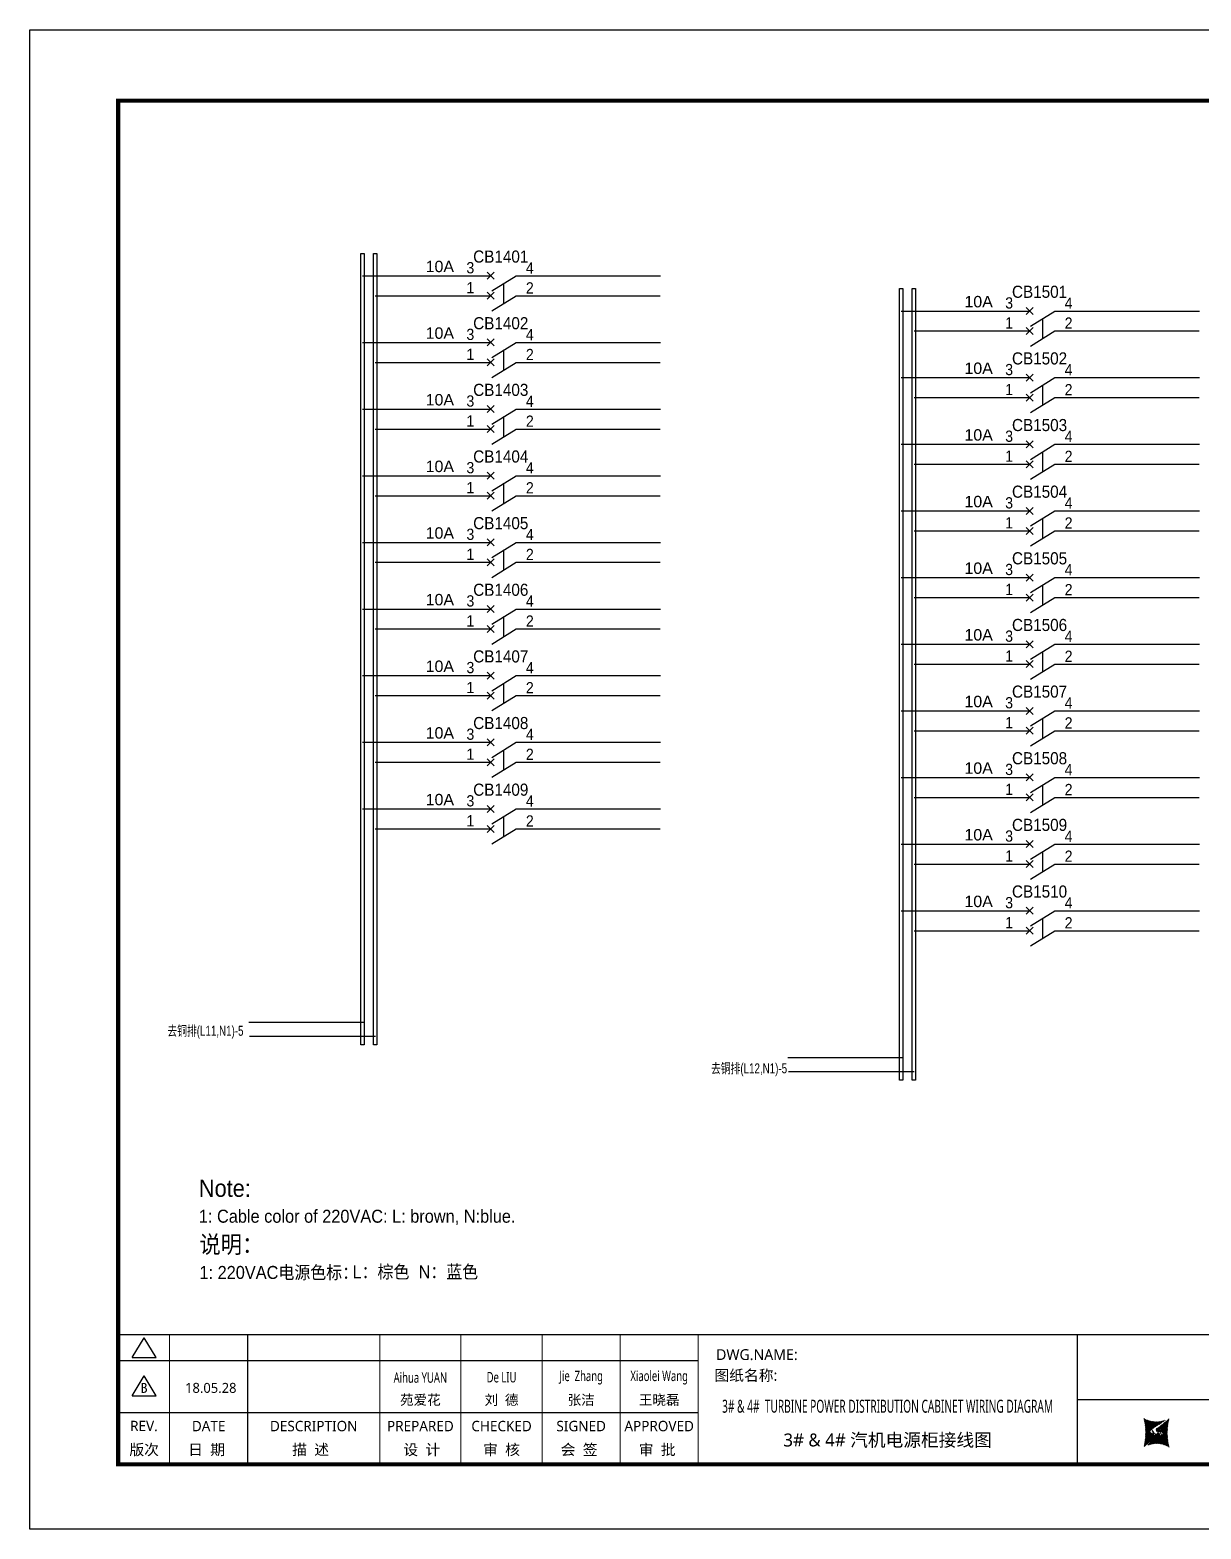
# Model space of a CAD drawing. Extents: x 81437 to 204847, y -54769 to -29444.
# Drawn here: x 106184 to 108891, y -41501 to -38037 of the extents above; entities that cross this region are included whole.
import ezdxf
from ezdxf.enums import TextEntityAlignment as Align
from ezdxf.lldxf.tags import DXFTag

# ---------------------------------------------------------------- set-up
doc = ezdxf.new("R2010")
doc.units = 0
doc.header["$LTSCALE"] = 100
doc.header["$MEASUREMENT"] = 0
for name, color, linetype in [('t', 1, 'Continuous'), ('标准图框及表格', 7, 'Continuous'), ('空气开关', 7, 'Continuous')]:
    doc.layers.add(name, color=color, linetype=linetype)
doc.styles.add('HZ', font='arial.ttf', dxfattribs={"width": 0.7})
doc.styles.get("Standard").update_dxf_attribs({"font": ''})
doc.styles.add('微软雅黑', font='')
doc.styles.get('Standard').set_extended_font_data('SimSun')
doc.styles.get('微软雅黑').set_extended_font_data('Microsoft YaHei')
tags = doc.linetypes.add('CENTER', pattern=[2, 1.25, -0.25, 0.25, -0.25]).pattern_tags.tags
tags[10:11] = [DXFTag(74, 4), DXFTag(75, 0), DXFTag(340, '0'), DXFTag(46, 1.0), DXFTag(50, 0.0), DXFTag(44, 0.0), DXFTag(45, 0.0)]
tags[8:9] = [DXFTag(74, 4), DXFTag(75, 0), DXFTag(340, '0'), DXFTag(46, 1.0), DXFTag(50, 0.0), DXFTag(44, 0.0), DXFTag(45, 0.0)]
tags[6:7] = [DXFTag(74, 4), DXFTag(75, 0), DXFTag(340, '0'), DXFTag(46, 1.0), DXFTag(50, 0.0), DXFTag(44, 0.0), DXFTag(45, 0.0)]
tags[4:5] = [DXFTag(74, 4), DXFTag(75, 0), DXFTag(340, '0'), DXFTag(46, 1.0), DXFTag(50, 0.0), DXFTag(44, 0.0), DXFTag(45, 0.0)]
pattern_1 = [(45, (-6.162819773475348, -58.86246267448996), (-0.736262898216564, 0.7362628982165641), [])]

# ---------------------------------------------------------------- blocks, each defined once
blk = doc.blocks.new('供电端子')
at = {"style": 'HZ', "width": 0.7}
blk.add_attdef('供电端子', (0, 0), '', height=17, dxfattribs=at)
blk = doc.blocks.new('图框')
at = {"layer": '标准图框及表格'}
h = blk.add_hatch(dxfattribs=at)
h.set_pattern_fill('ANSI31', color=5, scale=8.329863809039892, style=0)
h.set_pattern_definition(pattern_1)
edge = h.paths.add_edge_path()
edge.add_arc((2393.094436262916, -3057.016314091056), 55.18534773488954, 238.1092081981581, 291.6531626184834)
edge.add_line((2413.457117633552, -3108.307481089123), (2382.362679957259, -3129.105284474292))
edge.add_arc((2232.744557938924, -3137.191253253037), 135.3602868968974, 346.3915348661821, 374.2500326978034)
edge.add_line((2364.304773850054, -3169.039594784347), (2391.343418124445, -3146.7148906974))
edge.add_line((2385.17637942767, -3139.143911424919), (2389.981166822123, -3139.761302572286))
edge.add_spline(control_points=[(2391.307199095063, -3146.750097628447), (2392.196661605914, -3145.885543305817), (2393.808172678844, -3144.319160410171), (2393.706362376579, -3140.114756849009), (2391.263680388605, -3139.875266105763), (2389.959101290711, -3139.747359722689)], knot_values=[0, 0, 0, 0, 6.844331067525468, 12.40042740766005, 18.76924275352248, 18.76924275352248, 18.76924275352248, 18.76924275352248], weights=[1, 1, 1, 1, 1, 1], degree=3, periodic=0)
edge.add_spline(control_points=[(2382.352543285211, -3129.127895979397), (2381.626555155563, -3129.73152025812), (2380.315378592357, -3130.821700626719), (2379.381276507607, -3132.24510027398), (2378.964379386169, -3132.880374753903)], knot_values=[0, 0, 0, 0, 5.253673658024614, 9.488438564008057, 9.488438564008057, 9.488438564008057, 9.488438564008057], weights=[1, 1, 1, 1, 1], degree=3, periodic=0)
edge.add_spline(control_points=[(2380.109845815059, -3131.144179531064), (2379.558651433159, -3131.767985770505), (2378.469607692277, -3133.249177120419), (2378.75000888206, -3136.59141356358), (2381.696031569307, -3138.758015293683), (2384.022624161043, -3139.007997601494), (2385.15175362843, -3139.129317677358)], knot_values=[10.66597461496156, 10.66597461496156, 10.66597461496156, 10.66597461496156, 18.97770399508879, 28.89455822145742, 41.119553648298, 52.64692538081317, 52.64692538081317, 52.64692538081317, 52.64692538081317], weights=[1, 1, 1, 1, 1, 1, 1], degree=3, periodic=0)
h = blk.add_hatch(dxfattribs=at)
h.set_pattern_fill('ANSI31', color=3, scale=8.329863809039892, style=0)
h.set_pattern_definition(pattern_1)
edge = h.paths.add_edge_path()
edge.add_line((2396.306912351669, -3134.638821765021), (2401.543221691929, -3135.303048767099))
edge.add_spline(control_points=[(2394.881673431148, -3127.632408877759), (2393.992210920092, -3128.496963200258), (2392.380699847337, -3130.063346096064), (2392.482510149457, -3134.26774965708), (2394.925192137576, -3134.507240400384), (2396.229771235499, -3134.635146783385)], knot_values=[0, 0, 0, 0, 6.844331067526932, 12.40042740766158, 18.76924275352342, 18.76924275352342, 18.76924275352342, 18.76924275352342], weights=[1, 1, 1, 1, 1, 1], degree=3, periodic=0)
edge.add_line((2421.884098676157, -3105.342911721815), (2394.845454401773, -3127.667615808762))
edge.add_spline(control_points=[(2406.462349776273, -3142.781070641064), (2406.85282482484, -3142.285248106444), (2407.700959278394, -3140.915136680455), (2407.438863643569, -3137.791092942495), (2404.4928409567, -3135.624491212552), (2402.166248364556, -3135.374508904741), (2401.037118897577, -3135.253188828716)], knot_values=[12.65408913243743, 12.65408913243743, 12.65408913243743, 12.65408913243743, 18.97770399508879, 28.89455822145742, 41.119553648298, 52.64692538081317, 52.64692538081317, 52.64692538081317, 52.64692538081317], weights=[1, 1, 1, 1, 1, 1, 1], degree=3, periodic=0)
edge.add_line((2405.463463917236, -3143.838156073773), (2406.618423075823, -3142.594514654259))
edge.add_line((2403.858524028219, -3145.261600863971), (2405.463463917236, -3143.838156073904))
edge.add_line((2372.73175489228, -3166.075025417009), (2403.826192568573, -3145.277222031841))
edge.add_arc((2393.094436262916, -3217.366192415033), 55.18534773488965, 58.10920819815809, 111.6531626184834)
edge.add_arc((2553.444314586908, -3137.191253253037), 135.360286896897, 166.3915348661823, 194.2500326978024)
at = {"color": 7}
for p, q in [((2209.47921527367, -2910.443887418679), (2209.47921527367, -3210.443887418679)), ((3109.47921527367, -2910.443887418679), (3109.47921527367, -3210.443887418679)), ((-6.162819773475348, -2970.443887418679), (1333.995352829523, -2970.443887418679)), ((2209.47921527367, -3060.443887418679), (3109.47921527367, -3060.443887418679)), ((3109.47921527367, -3060.443887418679), (4109.47921527367, -3060.443887418679)), ((3785.62275226965, -3060.443887418679), (3785.62275226965, -3210.443887418679)), ((-6.162819773475348, -3090.443887418679), (1333.995352829523, -3090.443887418679)), ((4109.47921527367, -3135.443887418679), (3109.47921527367, -3135.443887418679))]:
    blk.add_line(p, q, dxfattribs=at)
at = {"color": 7, "const_width": 3}
blk.add_lwpolyline([(4109.47921527367, -2910.443887418679), (-6.162819773475348, -2910.443887418679)], dxfattribs=at)
at = {"layer": 't', "color": 7}
for p, q in [((25.78656344305637, -2963.855076038152), (53.73638948711596, -2917.984787991318)), ((81.68621553114644, -2963.855076038152), (53.73638948711596, -2917.984787991318)), ((25.78656344305637, -2963.855076038152), (81.68621553114644, -2963.855076038152)), ((25.78656344305637, -3051.839702165522), (53.73638948711596, -3005.969414118631)), ((81.68621553114644, -3051.839702165522), (53.73638948711596, -3005.969414118631)), ((25.78656344305637, -3051.839702165522), (81.68621553114644, -3051.839702165522))]:
    blk.add_line(p, q, dxfattribs=at)
at = {"layer": 't', "color": 7, "const_width": 9.61519705431492}
blk.add_lwpolyline([(4109.47921527367, -3210.443887418679), (4109.47921527367, -58.86246267448996), (-6.162819773475348, -58.86246267448996), (-6.162819773475348, -3210.443887418679)], close=True, dxfattribs=at)
at = {"layer": 't', "color": 7, "const_width": 2.40379926357873}
for points in [[(112.6024995874977, -2911.645787050457), (112.6024995874977, -3210.443887418679)], [(292.8874443558816, -2911.645787050457), (292.8874443558816, -3210.443887418679)], [(598.2254953145239, -2911.645787050457), (598.2254953145239, -3215.27550872017)], [(785.8254793036103, -2911.645787050457), (785.8254793036103, -3215.27550872017)], [(973.4254632926677, -2911.645787050457), (973.4254632926677, -3215.27550872017)], [(1153.71040806111, -2911.645787050457), (1153.71040806111, -3215.27550872017)], [(1333.995352829523, -2911.645787050457), (1333.995352829523, -3215.27550872017)]]:
    blk.add_lwpolyline(points, dxfattribs=at)
at = {"color": 7, "linetype": 'CENTER', "style": '微软雅黑'}
for s, height, p in [('项目名称：', 24, (3118.237888517288, -3036.94681899895)), ('图纸编号：', 24, (3119.058468482224, -3125.527001057468)), ('杭州和利时自动化有限公司', 27, (2536.38633266712, -3179.976961063531)), ('文档号：', 24, (3117.869572934458, -3197.591179766443))]:
    blk.add_text(s, height=height, dxfattribs=at).set_placement(p)
at = {"color": 7, "style": '微软雅黑', "flags": 8}
for tag, p, height in [('DWG.NAME:', (1375.473639447489, -2969.2419877869), 25), ('DWG.NO.:', (3122.023352488108, -3089.264933317976), 24), ('图纸编号', (3309.199899152482, -3111.267140832559), 24), ('FILENO.:', (3122.509725826509, -3164.966587124836), 24), ('文档号', (3311.563545755656, -3182.994948628203), 24)]:
    blk.add_attdef(tag, p, '', height=height, dxfattribs=at)
at = {"color": 7, "style": '微软雅黑', "width": 0.8, "flags": 8}
for tag, p, height in [('PROJECT_NAME', (3324.743137664682, -2969.191656158461), 25), ('PROJECTNAME:', (3119.317365890063, -2971.670387076527), 24)]:
    blk.add_attdef(tag, p, '', height=height, dxfattribs=at)
at = {"color": 7, "style": '微软雅黑', "flags": 8}
for tag, height, width, p in [('RENLIU', 24, 0.7, (692.0254873090671, -3009.243060483925)), ('SHUFENWANG', 24, 0.7, (879.6254712981536, -3009.243060483925)), ('FANGHOU', 24, 0.7, (1063.567935676903, -3009.243060483925)), ('DANDANLI', 24, 0.7, (1243.852880445316, -3009.243060483925)), ('#10STATIONONTROLCABINETCOVER', 30, 0.6, (1771.737284051596, -3076.044837234568)), ('HANGZHOUHOLLYSYSAUTOMATIONCO.,LTD.', 24, 0.7, (2763.919484516009, -3104.577265918681))]:
    blk.add_attdef(tag, text='', height=height, dxfattribs=dict(at, width=width)).set_placement(p, align=Align.MIDDLE)
for tag, p in [('图纸名称:', (1371.649552043295, -3024.785799731683)), ('项目名称', (3272.897224152879, -3045.626842364768))]:
    blk.add_attdef(tag, text='', height=25, dxfattribs=at).set_placement(p, align=Align.BOTTOM_LEFT)
at = {"color": 7, "flags": 8}
blk.add_attdef('A', text='', height=23, dxfattribs=at).set_placement((53.73638948711596, -3033.744016823508), align=Align.MIDDLE)
at = {"color": 7, "style": '微软雅黑', "flags": 8}
for tag, height, p in [('设计时间', 23, (207.7030023673433, -3033.744016823508)), ('刘仁', 23, (692.0254873090671, -3061.050838701933)), ('王姝芬', 23, (879.6254712981536, -3061.050838701933)), ('侯方', 23, (1063.567935676903, -3061.050838701933)), ('李丹丹', 23, (1243.852880445316, -3061.050838701933)), ('REV.', 24, (53.21983990701119, -3121.911417548025)), ('DATE', 24, (202.7449719716897, -3121.911417548025)), ('DESCRIPTION', 24, (445.5564698352027, -3121.911417548025)), ('PREPARED', 24, (692.0254873090671, -3121.911417548025)), ('CHECKED', 24, (879.625471298139, -3121.911417548025)), ('SIGNED', 24, (1063.567935676889, -3121.911417548025)), ('APPROVED', 24, (1243.852880445316, -3121.911417548025)), ('PAGEXOFX', 24, (3947.55098377166, -3097.943887418679)), ('图纸名称', 30, (1771.737284051596, -3153.557526718527)), ('第几页共几页', 24, (3947.55098377166, -3172.943887418679))]:
    blk.add_attdef(tag, text='', height=height, dxfattribs=at).set_placement(p, align=Align.MIDDLE)
at = {"layer": 't', "color": 7, "style": '微软雅黑'}
for s, p in [('版次', (53.73638948711596, -3176.462903945333)), ('日  期', (198.0371495971121, -3176.462903945333)), ('描  述', (438.3267756979694, -3176.462903945333)), ('设  计', (695.3342144116759, -3176.462903945333)), ('审  核', (879.4319590690502, -3176.462903945333)), ('会  签', (1058.860113302311, -3176.462903945333)), ('审  批', (1239.145058070724, -3176.462903945333))]:
    blk.add_text(s, height=25, dxfattribs=at).set_placement(p, align=Align.MIDDLE_CENTER)
at = {"layer": '标准图框及表格', "color": 5, "style": 'HZ'}
for s, p in [('pgqh', (2367.722055843864, -3118.539690870716)), ('hollilas', (2367.889081852576, -3144.830947292762))]:
    blk.add_text(s, height=5.205656721233694, dxfattribs=at).set_placement(p)
at = {"layer": '标准图框及表格', "color": 3, "style": 'HZ'}
for s, height, p in [('auto', 8.676094535389492, (2394.744307490306, -3133.062499086471)), ('hollysys', 4.338047267694746, (2396.375285240625, -3158.593924068552))]:
    blk.add_text(s, height=height, dxfattribs=at).set_placement(p)

msp = doc.modelspace()

# ---------------------------------------------------------------- linework, layer by layer
at = {"color": 43}
for p, q in [((106952.7449950578, -38605.18934319676), (107249.409608687, -38605.18934319676)), ((107307.9633399982, -38605.18934319676), (107641.6588021445, -38605.18934319676)), ((108197.8085619733, -38686.52384949286), (108494.4731756025, -38686.52384949286)), ((108553.0269069137, -38686.52384949286), (108886.7223690599, -38686.52384949286)), ((106952.7449950578, -38759.18934319676), (107249.409608687, -38759.18934319676)), ((107307.9633399982, -38759.18934319676), (107641.6588021445, -38759.18934319676)), ((108197.8085619733, -38840.52384949286), (108494.4731756025, -38840.52384949286)), ((108553.0269069137, -38840.52384949286), (108886.7223690599, -38840.52384949286)), ((106952.7449950578, -38913.18934319676), (107249.409608687, -38913.18934319676)), ((107307.9633399982, -38913.18934319676), (107641.6588021445, -38913.18934319676)), ((108197.8085619733, -38994.52384949286), (108494.4731756025, -38994.52384949286)), ((108553.0269069137, -38994.52384949286), (108886.7223690599, -38994.52384949286)), ((106952.7449950578, -39067.18934319676), (107249.409608687, -39067.18934319676)), ((107307.9633399982, -39067.18934319676), (107641.6588021445, -39067.18934319676)), ((108197.8085619733, -39148.52384949286), (108494.4731756025, -39148.52384949286)), ((108553.0269069137, -39148.52384949286), (108886.7223690599, -39148.52384949286)), ((106952.7449950578, -39221.18934319676), (107249.409608687, -39221.18934319676)), ((107307.9633399982, -39221.18934319676), (107641.6588021445, -39221.18934319676)), ((108197.8085619733, -39302.52384949286), (108494.4731756025, -39302.52384949286)), ((108553.0269069137, -39302.52384949286), (108886.7223690599, -39302.52384949286)), ((106952.7449950578, -39375.18934319676), (107249.409608687, -39375.18934319676)), ((107307.9633399982, -39375.18934319676), (107641.6588021445, -39375.18934319676)), ((108197.8085619733, -39456.52384949286), (108494.4731756025, -39456.52384949286)), ((108553.0269069137, -39456.52384949286), (108886.7223690599, -39456.52384949286)), ((106952.7449950578, -39529.18934319676), (107249.409608687, -39529.18934319676)), ((107307.9633399982, -39529.18934319676), (107641.6588021445, -39529.18934319676)), ((108197.8085619733, -39610.52384949286), (108494.4731756025, -39610.52384949286)), ((108553.0269069137, -39610.52384949286), (108886.7223690599, -39610.52384949286)), ((106952.7449950578, -39683.18934319676), (107249.409608687, -39683.18934319676)), ((107307.9633399982, -39683.18934319676), (107641.6588021445, -39683.18934319676)), ((108197.8085619733, -39764.52384949286), (108494.4731756025, -39764.52384949286)), ((108553.0269069137, -39764.52384949286), (108886.7223690599, -39764.52384949286)), ((106952.7449950578, -39837.18934319676), (107249.409608687, -39837.18934319676)), ((107307.9633399982, -39837.18934319676), (107641.6588021445, -39837.18934319676)), ((108197.8085619733, -39918.52384949286), (108494.4731756025, -39918.52384949286)), ((108553.0269069137, -39918.52384949286), (108886.7223690599, -39918.52384949286)), ((108197.8085619733, -40072.52384949286), (108494.4731756025, -40072.52384949286)), ((108553.0269069137, -40072.52384949286), (108886.7223690599, -40072.52384949286)), ((106690.5518086501, -40330.17401503368), (106957.0604478341, -40330.17401503368)), ((107935.6153755656, -40411.50852132979), (108202.1240147496, -40411.50852132979))]:
    msp.add_line(p, q, dxfattribs=at)
at = {"color": 6}
for p, q in [((107257.5014875344, -38613.2812220441), (107241.3177298397, -38597.09746434943)), ((107241.3177298397, -38613.2812220441), (107257.5014875344, -38597.09746434943)), ((107251.4916650621, -38639.97732937439), (107307.9633399982, -38605.18934319676)), ((107241.3177298397, -38659.3928574756), (107257.5014875344, -38643.20909978093)), ((107257.5014875344, -38659.3928574756), (107241.3177298397, -38643.20909978093)), ((107251.4916650621, -38686.08896480589), (107307.9633399982, -38651.30097862826)), ((108502.5650544499, -38694.6157283402), (108486.3812967552, -38678.43197064553)), ((108486.3812967552, -38694.6157283402), (108502.5650544499, -38678.43197064553)), ((108496.5552319776, -38721.31183567049), (108553.0269069137, -38686.52384949286)), ((108486.3812967552, -38740.7273637717), (108502.5650544499, -38724.54360607703)), ((108502.5650544499, -38740.7273637717), (108486.3812967552, -38724.54360607703)), ((107257.5014875344, -38767.2812220441), (107241.3177298397, -38751.09746434943)), ((107241.3177298397, -38767.2812220441), (107257.5014875344, -38751.09746434943)), ((107251.4916650621, -38793.97732937439), (107307.9633399982, -38759.18934319676)), ((108496.5552319776, -38767.423471102), (108553.0269069137, -38732.63548492437)), ((107257.5014875344, -38813.3928574756), (107241.3177298397, -38797.20909978093)), ((107241.3177298397, -38813.3928574756), (107257.5014875344, -38797.20909978093)), ((107251.4916650621, -38840.08896480589), (107307.9633399982, -38805.30097862826)), ((108502.5650544499, -38848.6157283402), (108486.3812967552, -38832.43197064553)), ((108486.3812967552, -38848.6157283402), (108502.5650544499, -38832.43197064553)), ((108496.5552319776, -38875.31183567049), (108553.0269069137, -38840.52384949286)), ((108502.5650544499, -38894.7273637717), (108486.3812967552, -38878.54360607703)), ((108486.3812967552, -38894.7273637717), (108502.5650544499, -38878.54360607703)), ((108496.5552319776, -38921.423471102), (108553.0269069137, -38886.63548492437)), ((107241.3177298397, -38921.2812220441), (107257.5014875344, -38905.09746434943)), ((107257.5014875344, -38921.2812220441), (107241.3177298397, -38905.09746434943)), ((107251.4916650621, -38947.97732937439), (107307.9633399982, -38913.18934319676)), ((107241.3177298397, -38967.3928574756), (107257.5014875344, -38951.20909978093)), ((107257.5014875344, -38967.3928574756), (107241.3177298397, -38951.20909978093)), ((107251.4916650621, -38994.08896480589), (107307.9633399982, -38959.30097862826)), ((108486.3812967552, -39002.6157283402), (108502.5650544499, -38986.43197064553)), ((108502.5650544499, -39002.6157283402), (108486.3812967552, -38986.43197064553)), ((108496.5552319776, -39029.31183567049), (108553.0269069137, -38994.52384949286)), ((108486.3812967552, -39048.7273637717), (108502.5650544499, -39032.54360607703)), ((108502.5650544499, -39048.7273637717), (108486.3812967552, -39032.54360607703)), ((108496.5552319776, -39075.423471102), (108553.0269069137, -39040.63548492437)), ((107257.5014875344, -39075.2812220441), (107241.3177298397, -39059.09746434943)), ((107241.3177298397, -39075.2812220441), (107257.5014875344, -39059.09746434943)), ((107251.4916650621, -39101.97732937439), (107307.9633399982, -39067.18934319676)), ((107257.5014875344, -39121.3928574756), (107241.3177298397, -39105.20909978093)), ((107241.3177298397, -39121.3928574756), (107257.5014875344, -39105.20909978093)), ((107251.4916650621, -39148.08896480589), (107307.9633399982, -39113.30097862826)), ((108502.5650544499, -39156.6157283402), (108486.3812967552, -39140.43197064553)), ((108486.3812967552, -39156.6157283402), (108502.5650544499, -39140.43197064553)), ((108496.5552319776, -39183.31183567049), (108553.0269069137, -39148.52384949286)), ((107241.3177298397, -39229.2812220441), (107257.5014875344, -39213.09746434943)), ((107257.5014875344, -39229.2812220441), (107241.3177298397, -39213.09746434943)), ((108502.5650544499, -39202.7273637717), (108486.3812967552, -39186.54360607703)), ((108486.3812967552, -39202.7273637717), (108502.5650544499, -39186.54360607703)), ((108496.5552319776, -39229.423471102), (108553.0269069137, -39194.63548492437)), ((107251.4916650621, -39255.97732937439), (107307.9633399982, -39221.18934319676)), ((107241.3177298397, -39275.3928574756), (107257.5014875344, -39259.20909978093)), ((107257.5014875344, -39275.3928574756), (107241.3177298397, -39259.20909978093)), ((107251.4916650621, -39302.08896480589), (107307.9633399982, -39267.30097862826)), ((108486.3812967552, -39310.6157283402), (108502.5650544499, -39294.43197064553)), ((108502.5650544499, -39310.6157283402), (108486.3812967552, -39294.43197064553)), ((108496.5552319776, -39337.31183567049), (108553.0269069137, -39302.52384949286)), ((108486.3812967552, -39356.7273637717), (108502.5650544499, -39340.54360607703)), ((108502.5650544499, -39356.7273637717), (108486.3812967552, -39340.54360607703)), ((108496.5552319776, -39383.423471102), (108553.0269069137, -39348.63548492437)), ((107257.5014875344, -39383.2812220441), (107241.3177298397, -39367.09746434943)), ((107241.3177298397, -39383.2812220441), (107257.5014875344, -39367.09746434943)), ((107251.4916650621, -39409.97732937439), (107307.9633399982, -39375.18934319676)), ((107257.5014875344, -39429.3928574756), (107241.3177298397, -39413.20909978093)), ((107241.3177298397, -39429.3928574756), (107257.5014875344, -39413.20909978093)), ((107251.4916650621, -39456.08896480589), (107307.9633399982, -39421.30097862826)), ((108502.5650544499, -39464.6157283402), (108486.3812967552, -39448.43197064553)), ((108486.3812967552, -39464.6157283402), (108502.5650544499, -39448.43197064553)), ((108496.5552319776, -39491.31183567049), (108553.0269069137, -39456.52384949286)), ((107257.5014875344, -39537.2812220441), (107241.3177298397, -39521.09746434943)), ((107241.3177298397, -39537.2812220441), (107257.5014875344, -39521.09746434943)), ((108502.5650544499, -39510.7273637717), (108486.3812967552, -39494.54360607703)), ((108486.3812967552, -39510.7273637717), (108502.5650544499, -39494.54360607703)), ((108496.5552319776, -39537.423471102), (108553.0269069137, -39502.63548492437)), ((107251.4916650621, -39563.97732937439), (107307.9633399982, -39529.18934319676)), ((107257.5014875344, -39583.3928574756), (107241.3177298397, -39567.20909978093)), ((107241.3177298397, -39583.3928574756), (107257.5014875344, -39567.20909978093)), ((107251.4916650621, -39610.08896480589), (107307.9633399982, -39575.30097862826)), ((108502.5650544499, -39618.6157283402), (108486.3812967552, -39602.43197064553)), ((108486.3812967552, -39618.6157283402), (108502.5650544499, -39602.43197064553)), ((108496.5552319776, -39645.31183567049), (108553.0269069137, -39610.52384949286)), ((108502.5650544499, -39664.7273637717), (108486.3812967552, -39648.54360607703)), ((108486.3812967552, -39664.7273637717), (108502.5650544499, -39648.54360607703)), ((108496.5552319776, -39691.423471102), (108553.0269069137, -39656.63548492437)), ((107241.3177298397, -39691.2812220441), (107257.5014875344, -39675.09746434943)), ((107257.5014875344, -39691.2812220441), (107241.3177298397, -39675.09746434943)), ((107251.4916650621, -39717.97732937439), (107307.9633399982, -39683.18934319676)), ((107241.3177298397, -39737.3928574756), (107257.5014875344, -39721.20909978093)), ((107257.5014875344, -39737.3928574756), (107241.3177298397, -39721.20909978093)), ((107251.4916650621, -39764.08896480589), (107307.9633399982, -39729.30097862826)), ((108486.3812967552, -39772.6157283402), (108502.5650544499, -39756.43197064553)), ((108502.5650544499, -39772.6157283402), (108486.3812967552, -39756.43197064553)), ((108496.5552319776, -39799.31183567049), (108553.0269069137, -39764.52384949286)), ((108486.3812967552, -39818.7273637717), (108502.5650544499, -39802.54360607703)), ((108502.5650544499, -39818.7273637717), (108486.3812967552, -39802.54360607703)), ((107257.5014875344, -39845.2812220441), (107241.3177298397, -39829.09746434943)), ((107241.3177298397, -39845.2812220441), (107257.5014875344, -39829.09746434943)), ((107251.4916650621, -39871.97732937439), (107307.9633399982, -39837.18934319676)), ((108496.5552319776, -39845.423471102), (108553.0269069137, -39810.63548492437)), ((107257.5014875344, -39891.3928574756), (107241.3177298397, -39875.20909978093)), ((107241.3177298397, -39891.3928574756), (107257.5014875344, -39875.20909978093)), ((107251.4916650621, -39918.08896480589), (107307.9633399982, -39883.30097862826)), ((108502.5650544499, -39926.6157283402), (108486.3812967552, -39910.43197064553)), ((108486.3812967552, -39926.6157283402), (108502.5650544499, -39910.43197064553)), ((108496.5552319776, -39953.31183567049), (108553.0269069137, -39918.52384949286)), ((108502.5650544499, -39972.7273637717), (108486.3812967552, -39956.54360607703)), ((108486.3812967552, -39972.7273637717), (108502.5650544499, -39956.54360607703)), ((108496.5552319776, -39999.423471102), (108553.0269069137, -39964.63548492437)), ((108502.5650544499, -40080.6157283402), (108486.3812967552, -40064.43197064553)), ((108486.3812967552, -40080.6157283402), (108502.5650544499, -40064.43197064553)), ((108496.5552319776, -40107.31183567049), (108553.0269069137, -40072.52384949286)), ((108502.5650544499, -40126.7273637717), (108486.3812967552, -40110.54360607703)), ((108486.3812967552, -40126.7273637717), (108502.5650544499, -40110.54360607703)), ((108496.5552319776, -40153.423471102), (108553.0269069137, -40118.63548492437))]:
    msp.add_line(p, q, dxfattribs=at)
at = {"color": 5}
for p, q in [((106982.4449950578, -38651.30097862826), (107249.409608687, -38651.30097862826)), ((107307.9633399982, -38651.30097862826), (107641.0691524793, -38651.30097862826)), ((108227.5085619733, -38732.63548492437), (108494.4731756025, -38732.63548492437)), ((108553.0269069137, -38732.63548492437), (108886.1327193948, -38732.63548492437)), ((106982.4449950578, -38805.30097862826), (107249.409608687, -38805.30097862826)), ((107307.9633399982, -38805.30097862826), (107641.0691524793, -38805.30097862826)), ((108227.5085619733, -38886.63548492437), (108494.4731756025, -38886.63548492437)), ((108553.0269069137, -38886.63548492437), (108886.1327193948, -38886.63548492437)), ((106982.4449950578, -38959.30097862826), (107249.409608687, -38959.30097862826)), ((107307.9633399982, -38959.30097862826), (107641.0691524793, -38959.30097862826)), ((108227.5085619733, -39040.63548492437), (108494.4731756025, -39040.63548492437)), ((108553.0269069137, -39040.63548492437), (108886.1327193948, -39040.63548492437)), ((106982.4449950578, -39113.30097862826), (107249.409608687, -39113.30097862826)), ((107307.9633399982, -39113.30097862826), (107641.0691524793, -39113.30097862826)), ((108227.5085619733, -39194.63548492437), (108494.4731756025, -39194.63548492437)), ((108553.0269069137, -39194.63548492437), (108886.1327193948, -39194.63548492437)), ((106982.4449950578, -39267.30097862826), (107249.409608687, -39267.30097862826)), ((107307.9633399982, -39267.30097862826), (107641.0691524793, -39267.30097862826)), ((108227.5085619733, -39348.63548492437), (108494.4731756025, -39348.63548492437)), ((108553.0269069137, -39348.63548492437), (108886.1327193948, -39348.63548492437)), ((106982.4449950578, -39421.30097862826), (107249.409608687, -39421.30097862826)), ((107307.9633399982, -39421.30097862826), (107641.0691524793, -39421.30097862826)), ((108227.5085619733, -39502.63548492437), (108494.4731756025, -39502.63548492437)), ((108553.0269069137, -39502.63548492437), (108886.1327193948, -39502.63548492437)), ((106982.4449950578, -39575.30097862826), (107249.409608687, -39575.30097862826)), ((107307.9633399982, -39575.30097862826), (107641.0691524793, -39575.30097862826)), ((108227.5085619733, -39656.63548492437), (108494.4731756025, -39656.63548492437)), ((108553.0269069137, -39656.63548492437), (108886.1327193948, -39656.63548492437)), ((106982.4449950578, -39729.30097862826), (107249.409608687, -39729.30097862826)), ((107307.9633399982, -39729.30097862826), (107641.0691524793, -39729.30097862826)), ((108227.5085619733, -39810.63548492437), (108494.4731756025, -39810.63548492437)), ((108553.0269069137, -39810.63548492437), (108886.1327193948, -39810.63548492437)), ((106982.4449950578, -39883.30097862826), (107249.409608687, -39883.30097862826)), ((107307.9633399982, -39883.30097862826), (107641.0691524793, -39883.30097862826)), ((108227.5085619733, -39964.63548492437), (108494.4731756025, -39964.63548492437)), ((108553.0269069137, -39964.63548492437), (108886.1327193948, -39964.63548492437)), ((108227.5085619733, -40118.63548492437), (108494.4731756025, -40118.63548492437)), ((108553.0269069137, -40118.63548492437), (108886.1327193948, -40118.63548492437)), ((106692.015342892, -40362.60628810247), (106982.6132744745, -40362.60628810247)), ((107937.0789098075, -40443.94079439857), (108227.67684139, -40443.94079439857))]:
    msp.add_line(p, q, dxfattribs=at)
at = {"color": 1}
msp.add_lwpolyline([(106184.4555019803, -38037.03135833491), (110740.347953286, -38037.03135833491), (110740.347953286, -41501.34562821884), (106184.4555019803, -41501.34562821884)], close=True, dxfattribs=at)
at = {"color": 43}
for points in [[(106956.7322813815, -38553.48934319678), (106956.7322813815, -40382.31732063084), (106948.8949950578, -40382.31732063084), (106948.8949950578, -38553.48934319678)], [(108201.795848297, -38634.82384949288), (108201.795848297, -40463.65182692694), (108193.9585619733, -40463.65182692694), (108193.9585619733, -38634.82384949288)]]:
    msp.add_lwpolyline(points, close=True, dxfattribs=at)
at = {"color": 5}
for points in [[(106985.8822813815, -38553.48934319678), (106985.8822813815, -40382.31732063084), (106978.0449950578, -40382.31732063084), (106978.0449950578, -38553.48934319678)], [(108230.9458482969, -38634.82384949288), (108230.9458482969, -40463.65182692694), (108223.1085619733, -40463.65182692694), (108223.1085619733, -38634.82384949288)]]:
    msp.add_lwpolyline(points, close=True, dxfattribs=at)
at = {"layer": '空气开关', "color": 6}
for p, q in [((107279.7275025301, -38668.69497171706), (107279.7275025301, -38622.58333628559)), ((108524.7910694456, -38750.02947801317), (108524.7910694456, -38703.91784258169)), ((107279.7275025301, -38822.69497171706), (107279.7275025301, -38776.58333628559)), ((108524.7910694456, -38904.02947801317), (108524.7910694456, -38857.91784258169)), ((107279.7275025301, -38976.69497171706), (107279.7275025301, -38930.58333628559)), ((108524.7910694456, -39058.02947801317), (108524.7910694456, -39011.91784258169)), ((107279.7275025301, -39130.69497171706), (107279.7275025301, -39084.58333628559)), ((108524.7910694456, -39212.02947801317), (108524.7910694456, -39165.91784258169)), ((107279.7275025301, -39284.69497171706), (107279.7275025301, -39238.58333628559)), ((108524.7910694456, -39366.02947801317), (108524.7910694456, -39319.91784258169)), ((107279.7275025301, -39438.69497171706), (107279.7275025301, -39392.58333628559)), ((108524.7910694456, -39520.02947801317), (108524.7910694456, -39473.91784258169)), ((107279.7275025301, -39592.69497171706), (107279.7275025301, -39546.58333628559)), ((108524.7910694456, -39674.02947801317), (108524.7910694456, -39627.91784258169)), ((107279.7275025301, -39746.69497171706), (107279.7275025301, -39700.58333628559)), ((108524.7910694456, -39828.02947801317), (108524.7910694456, -39781.91784258169)), ((107279.7275025301, -39900.69497171706), (107279.7275025301, -39854.58333628559)), ((108524.7910694456, -39982.02947801317), (108524.7910694456, -39935.91784258169)), ((108524.7910694456, -40136.02947801317), (108524.7910694456, -40089.91784258169))]:
    msp.add_line(p, q, dxfattribs=at)

# ---------------------------------------------------------------- block references
at = {"color": 1}
ref = msp.add_blockref('图框', (106394.5645222195, -38141.47210821904), dxfattribs=at)
ref.add_attrib('PROJECTNAME:', 'PROJECT NAME:', (109513.8818881096, -41113.14249529556), dxfattribs={"color": 7, "height": 24, "style": '微软雅黑', "width": 0.8000000000000002})
ref.add_attrib('FILENO.:', 'FILE No.:', (109517.074248046, -41306.43869534387), dxfattribs={"color": 7, "height": 24, "style": '微软雅黑'})
ref.add_attrib('DWG.NO.:', 'DWG.NO.:', (109516.5878747076, -41230.73704153701), dxfattribs={"color": 7, "height": 24, "style": '微软雅黑'})
ref.add_attrib('PAGEXOFX', 'PAGE 3 OF 5', dxfattribs={"color": 7, "height": 24, "style": '微软雅黑', "flags": 8}).set_placement((110342.1155059912, -41239.41599563772), align=Align.MIDDLE)
ref.add_attrib('PROJECT_NAME', 'Ethiopia Welkait Sugar Cane Factory Project 3# & 4# unit', (109719.3076598842, -41110.6637643775), dxfattribs={"color": 7, "height": 25, "style": '微软雅黑', "width": 0.8})
ref.add_attrib('项目名称', '埃塞俄比亚瓦尔凯特糖厂机组电站DCS 3# & 4# 机组', dxfattribs={"color": 7, "height": 25, "style": '微软雅黑'}).set_placement((109667.4617463724, -41187.09895058381), align=Align.BOTTOM_LEFT)
ref.add_attrib('HANGZHOUHOLLYSYSAUTOMATIONCO.,LTD.', 'HANGZHOU HOLLYSYS AUTOMATION CO.,LTD.', dxfattribs={"color": 7, "height": 24, "style": '微软雅黑', "width": 0.6999999999999998}).set_placement((109158.4840067355, -41246.04937413772), align=Align.MIDDLE)
ref.add_attrib('图纸名称:', '图纸名称:', dxfattribs={"color": 7, "height": 25, "style": '微软雅黑', "flags": 8}).set_placement((107766.2140742628, -41166.25790795072), align=Align.BOTTOM_LEFT)
ref.add_attrib('#10STATIONONTROLCABINETCOVER', '3# & 4#  TURBINE POWER DISTRIBUTION CABINET WIRING DIAGRAM', dxfattribs={"color": 7, "height": 30, "style": '微软雅黑', "width": 0.6, "flags": 8}).set_placement((108166.3018062711, -41217.51694545361), align=Align.MIDDLE)
ref.add_attrib('DWG.NAME:', 'DWG.NAME:', (107770.038161667, -41110.71409600594), dxfattribs={"color": 7, "height": 25, "style": '微软雅黑', "flags": 8})
ref.add_attrib('DANDANLI', 'Xiaolei Wang', dxfattribs={"color": 7, "height": 24, "style": '微软雅黑', "width": 0.6999999999999998, "flags": 8}).set_placement((107638.4174026648, -41150.71516870296), align=Align.MIDDLE)
ref.add_attrib('FANGHOU', 'Jie  Zhang', dxfattribs={"color": 7, "height": 24, "style": '微软雅黑', "width": 0.6999999999999998, "flags": 8}).set_placement((107458.1324578964, -41150.71516870296), align=Align.MIDDLE)
ref.add_attrib('SHUFENWANG', 'De LIU', dxfattribs={"color": 7, "height": 24, "style": '微软雅黑', "width": 0.6999999999999998, "flags": 8}).set_placement((107274.1899935176, -41150.71516870296), align=Align.MIDDLE)
ref.add_attrib('RENLIU', 'Aihua YUAN', dxfattribs={"color": 7, "height": 24, "style": '微软雅黑', "width": 0.6999999999999998, "flags": 8}).set_placement((107086.5900095286, -41150.71516870296), align=Align.MIDDLE)
ref.add_attrib('APPROVED', 'APPROVED', dxfattribs={"color": 7, "height": 24, "style": '微软雅黑'}).set_placement((107638.4174026648, -41263.38352576707), align=Align.MIDDLE)
ref.add_attrib('SIGNED', 'SIGNED', dxfattribs={"color": 7, "height": 24, "style": '微软雅黑'}).set_placement((107458.1324578964, -41263.38352576707), align=Align.MIDDLE)
ref.add_attrib('CHECKED', 'CHECKED', dxfattribs={"color": 7, "height": 24, "style": '微软雅黑'}).set_placement((107274.1899935176, -41263.38352576707), align=Align.MIDDLE)
ref.add_attrib('PREPARED', 'PREPARED', dxfattribs={"color": 7, "height": 24, "style": '微软雅黑'}).set_placement((107086.5900095286, -41263.38352576707), align=Align.MIDDLE)
ref.add_attrib('DESCRIPTION', 'DESCRIPTION', dxfattribs={"color": 7, "height": 24, "style": '微软雅黑'}).set_placement((106840.1209920547, -41263.38352576707), align=Align.MIDDLE)
ref.add_attrib('DATE', 'DATE', dxfattribs={"color": 7, "height": 24, "style": '微软雅黑', "flags": 8}).set_placement((106597.3094941912, -41263.38352576707), align=Align.MIDDLE)
ref.add_attrib('REV.', 'REV.', dxfattribs={"color": 7, "height": 24, "style": '微软雅黑', "flags": 8}).set_placement((106447.7843621265, -41263.38352576707), align=Align.MIDDLE)
ref.add_attrib('A', 'B', dxfattribs={"color": 7, "height": 23, "flags": 8}).set_placement((106448.3009117066, -41175.21612504255), align=Align.MIDDLE)
ref.add_attrib('设计时间', '18.05.28', dxfattribs={"color": 7, "height": 23, "style": '微软雅黑', "flags": 8}).set_placement((106602.2675245868, -41175.21612504255), align=Align.MIDDLE)
ref.add_attrib('李丹丹', '王晓磊', dxfattribs={"color": 7, "height": 23, "style": '微软雅黑', "flags": 8}).set_placement((107638.4174026648, -41202.52294692097), align=Align.MIDDLE)
ref.add_attrib('侯方', '张洁', dxfattribs={"color": 7, "height": 23, "style": '微软雅黑', "flags": 8}).set_placement((107458.1324578964, -41202.52294692097), align=Align.MIDDLE)
ref.add_attrib('王姝芬', '刘  德', dxfattribs={"color": 7, "height": 23, "style": '微软雅黑', "flags": 8}).set_placement((107274.1899935176, -41202.52294692097), align=Align.MIDDLE)
ref.add_attrib('刘仁', '苑爱花', dxfattribs={"color": 7, "height": 23, "style": '微软雅黑', "flags": 8}).set_placement((107086.5900095286, -41202.52294692097), align=Align.MIDDLE)
ref.add_attrib('图纸名称', '3# & 4# 汽机电源柜接线图', dxfattribs={"color": 7, "height": 30, "style": '微软雅黑', "flags": 8}).set_placement((108166.3018062711, -41295.02963493756), align=Align.MIDDLE)
ref.add_attrib('文档号', 'B18-P11-002069', (109706.1280679752, -41324.46705684724), dxfattribs={"color": 7, "height": 24, "style": '微软雅黑', "flags": 8})
ref.add_attrib('图纸编号', 'BHE-17020007/01 -C0-007-04', (109703.764421372, -41252.7392490516), dxfattribs={"color": 7, "height": 24, "style": '微软雅黑', "flags": 8})
ref.add_attrib('第几页共几页', '第3页 共5页', dxfattribs={"color": 7, "height": 24, "style": '微软雅黑', "flags": 8}).set_placement((110342.1155059912, -41314.41599563772), align=Align.MIDDLE)
ref = msp.add_blockref('供电端子', (107272.39755391, -38574.72118662593), dxfattribs=dict(xscale=0.9349999999976717, yscale=0.9349999999976717))
ref.add_attrib('供电端子', 'CB1401', dxfattribs={"height": 28.05, "style": 'HZ', "width": 0.9}).set_placement((107272.39755391, -38574.72118662593), align=Align.CENTER)
ref = msp.add_blockref('供电端子', (107131.59755391, -38596.72118662593), dxfattribs=dict(xscale=0.9349999999976717, yscale=0.9349999999976717))
ref.add_attrib('供电端子', '10A', dxfattribs={"height": 26.4, "style": 'HZ'}).set_placement((107131.59755391, -38596.72118662593), align=Align.CENTER)
ref = msp.add_blockref('供电端子', (108376.6611208255, -38678.05569292203), dxfattribs=dict(xscale=0.9349999999976717, yscale=0.9349999999976717))
ref.add_attrib('供电端子', '10A', dxfattribs={"height": 26.4, "style": 'HZ'}).set_placement((108376.6611208255, -38678.05569292203), align=Align.CENTER)
ref = msp.add_blockref('供电端子', (108517.4611208255, -38656.05569292203), dxfattribs=dict(xscale=0.9349999999976717, yscale=0.9349999999976717))
ref.add_attrib('供电端子', 'CB1501', dxfattribs={"height": 28.05, "style": 'HZ', "width": 0.9}).set_placement((108517.4611208255, -38656.05569292203), align=Align.CENTER)
ref = msp.add_blockref('供电端子', (107131.59755391, -38750.72118662593), dxfattribs=dict(xscale=0.9349999999976717, yscale=0.9349999999976717))
ref.add_attrib('供电端子', '10A', dxfattribs={"height": 26.4, "style": 'HZ'}).set_placement((107131.59755391, -38750.72118662593), align=Align.CENTER)
ref = msp.add_blockref('供电端子', (107272.39755391, -38728.72118662593), dxfattribs=dict(xscale=0.9349999999976717, yscale=0.9349999999976717))
ref.add_attrib('供电端子', 'CB1402', dxfattribs={"height": 28.05, "style": 'HZ', "width": 0.9}).set_placement((107272.39755391, -38728.72118662593), align=Align.CENTER)
ref = msp.add_blockref('供电端子', (108517.4611208255, -38810.05569292203), dxfattribs=dict(xscale=0.9349999999976717, yscale=0.9349999999976717))
ref.add_attrib('供电端子', 'CB1502', dxfattribs={"height": 28.05, "style": 'HZ', "width": 0.9}).set_placement((108517.4611208255, -38810.05569292203), align=Align.CENTER)
ref = msp.add_blockref('供电端子', (108376.6611208255, -38832.05569292203), dxfattribs=dict(xscale=0.9349999999976717, yscale=0.9349999999976717))
ref.add_attrib('供电端子', '10A', dxfattribs={"height": 26.4, "style": 'HZ'}).set_placement((108376.6611208255, -38832.05569292203), align=Align.CENTER)
ref = msp.add_blockref('供电端子', (107272.39755391, -38882.72118662593), dxfattribs=dict(xscale=0.9349999999976717, yscale=0.9349999999976717))
ref.add_attrib('供电端子', 'CB1403', dxfattribs={"height": 28.05, "style": 'HZ', "width": 0.9}).set_placement((107272.39755391, -38882.72118662593), align=Align.CENTER)
ref = msp.add_blockref('供电端子', (107131.59755391, -38904.72118662593), dxfattribs=dict(xscale=0.9349999999976717, yscale=0.9349999999976717))
ref.add_attrib('供电端子', '10A', dxfattribs={"height": 26.4, "style": 'HZ'}).set_placement((107131.59755391, -38904.72118662593), align=Align.CENTER)
ref = msp.add_blockref('供电端子', (108517.4611208255, -38964.05569292203), dxfattribs=dict(xscale=0.9349999999976717, yscale=0.9349999999976717))
ref.add_attrib('供电端子', 'CB1503', dxfattribs={"height": 28.05, "style": 'HZ', "width": 0.9}).set_placement((108517.4611208255, -38964.05569292203), align=Align.CENTER)
ref = msp.add_blockref('供电端子', (108376.6611208255, -38986.05569292203), dxfattribs=dict(xscale=0.9349999999976717, yscale=0.9349999999976717))
ref.add_attrib('供电端子', '10A', dxfattribs={"height": 26.4, "style": 'HZ'}).set_placement((108376.6611208255, -38986.05569292203), align=Align.CENTER)
ref = msp.add_blockref('供电端子', (107131.59755391, -39058.72118662593), dxfattribs=dict(xscale=0.9349999999976717, yscale=0.9349999999976717))
ref.add_attrib('供电端子', '10A', dxfattribs={"height": 26.4, "style": 'HZ'}).set_placement((107131.59755391, -39058.72118662593), align=Align.CENTER)
ref = msp.add_blockref('供电端子', (107272.39755391, -39036.72118662593), dxfattribs=dict(xscale=0.9349999999976717, yscale=0.9349999999976717))
ref.add_attrib('供电端子', 'CB1404', dxfattribs={"height": 28.05, "style": 'HZ', "width": 0.9}).set_placement((107272.39755391, -39036.72118662593), align=Align.CENTER)
ref = msp.add_blockref('供电端子', (108517.4611208255, -39118.05569292203), dxfattribs=dict(xscale=0.9349999999976717, yscale=0.9349999999976717))
ref.add_attrib('供电端子', 'CB1504', dxfattribs={"height": 28.05, "style": 'HZ', "width": 0.9}).set_placement((108517.4611208255, -39118.05569292203), align=Align.CENTER)
ref = msp.add_blockref('供电端子', (108376.6611208255, -39140.05569292203), dxfattribs=dict(xscale=0.9349999999976717, yscale=0.9349999999976717))
ref.add_attrib('供电端子', '10A', dxfattribs={"height": 26.4, "style": 'HZ'}).set_placement((108376.6611208255, -39140.05569292203), align=Align.CENTER)
ref = msp.add_blockref('供电端子', (107272.39755391, -39190.72118662593), dxfattribs=dict(xscale=0.9349999999976717, yscale=0.9349999999976717))
ref.add_attrib('供电端子', 'CB1405', dxfattribs={"height": 28.05, "style": 'HZ', "width": 0.9}).set_placement((107272.39755391, -39190.72118662593), align=Align.CENTER)
ref = msp.add_blockref('供电端子', (107131.59755391, -39212.72118662593), dxfattribs=dict(xscale=0.9349999999976717, yscale=0.9349999999976717))
ref.add_attrib('供电端子', '10A', dxfattribs={"height": 26.4, "style": 'HZ'}).set_placement((107131.59755391, -39212.72118662593), align=Align.CENTER)
ref = msp.add_blockref('供电端子', (108517.4611208255, -39272.05569292203), dxfattribs=dict(xscale=0.9349999999976717, yscale=0.9349999999976717))
ref.add_attrib('供电端子', 'CB1505', dxfattribs={"height": 28.05, "style": 'HZ', "width": 0.9}).set_placement((108517.4611208255, -39272.05569292203), align=Align.CENTER)
ref = msp.add_blockref('供电端子', (108376.6611208255, -39294.05569292203), dxfattribs=dict(xscale=0.9349999999976717, yscale=0.9349999999976717))
ref.add_attrib('供电端子', '10A', dxfattribs={"height": 26.4, "style": 'HZ'}).set_placement((108376.6611208255, -39294.05569292203), align=Align.CENTER)
ref = msp.add_blockref('供电端子', (107272.39755391, -39344.72118662593), dxfattribs=dict(xscale=0.9349999999976717, yscale=0.9349999999976717))
ref.add_attrib('供电端子', 'CB1406', dxfattribs={"height": 28.05, "style": 'HZ', "width": 0.9}).set_placement((107272.39755391, -39344.72118662593), align=Align.CENTER)
ref = msp.add_blockref('供电端子', (107131.59755391, -39366.72118662593), dxfattribs=dict(xscale=0.9349999999976717, yscale=0.9349999999976717))
ref.add_attrib('供电端子', '10A', dxfattribs={"height": 26.4, "style": 'HZ'}).set_placement((107131.59755391, -39366.72118662593), align=Align.CENTER)
ref = msp.add_blockref('供电端子', (108376.6611208255, -39448.05569292203), dxfattribs=dict(xscale=0.9349999999976717, yscale=0.9349999999976717))
ref.add_attrib('供电端子', '10A', dxfattribs={"height": 26.4, "style": 'HZ'}).set_placement((108376.6611208255, -39448.05569292203), align=Align.CENTER)
ref = msp.add_blockref('供电端子', (108517.4611208255, -39426.05569292203), dxfattribs=dict(xscale=0.9349999999976717, yscale=0.9349999999976717))
ref.add_attrib('供电端子', 'CB1506', dxfattribs={"height": 28.05, "style": 'HZ', "width": 0.9}).set_placement((108517.4611208255, -39426.05569292203), align=Align.CENTER)
ref = msp.add_blockref('供电端子', (107272.39755391, -39498.72118662593), dxfattribs=dict(xscale=0.9349999999976717, yscale=0.9349999999976717))
ref.add_attrib('供电端子', 'CB1407', dxfattribs={"height": 28.05, "style": 'HZ', "width": 0.9}).set_placement((107272.39755391, -39498.72118662593), align=Align.CENTER)
ref = msp.add_blockref('供电端子', (107131.59755391, -39520.72118662593), dxfattribs=dict(xscale=0.9349999999976717, yscale=0.9349999999976717))
ref.add_attrib('供电端子', '10A', dxfattribs={"height": 26.4, "style": 'HZ'}).set_placement((107131.59755391, -39520.72118662593), align=Align.CENTER)
ref = msp.add_blockref('供电端子', (108517.4611208255, -39580.05569292203), dxfattribs=dict(xscale=0.9349999999976717, yscale=0.9349999999976717))
ref.add_attrib('供电端子', 'CB1507', dxfattribs={"height": 28.05, "style": 'HZ', "width": 0.9}).set_placement((108517.4611208255, -39580.05569292203), align=Align.CENTER)
ref = msp.add_blockref('供电端子', (108376.6611208255, -39602.05569292203), dxfattribs=dict(xscale=0.9349999999976717, yscale=0.9349999999976717))
ref.add_attrib('供电端子', '10A', dxfattribs={"height": 26.4, "style": 'HZ'}).set_placement((108376.6611208255, -39602.05569292203), align=Align.CENTER)
ref = msp.add_blockref('供电端子', (107272.39755391, -39652.72118662593), dxfattribs=dict(xscale=0.9349999999976717, yscale=0.9349999999976717))
ref.add_attrib('供电端子', 'CB1408', dxfattribs={"height": 28.05, "style": 'HZ', "width": 0.9}).set_placement((107272.39755391, -39652.72118662593), align=Align.CENTER)
ref = msp.add_blockref('供电端子', (107131.59755391, -39674.72118662593), dxfattribs=dict(xscale=0.9349999999976717, yscale=0.9349999999976717))
ref.add_attrib('供电端子', '10A', dxfattribs={"height": 26.4, "style": 'HZ'}).set_placement((107131.59755391, -39674.72118662593), align=Align.CENTER)
at = {"color": 3}
ref = msp.add_blockref('供电端子', (108376.6611208255, -39756.05569292203), dxfattribs=dict(at, xscale=0.9349999999976717, yscale=0.9349999999976717))
ref.add_attrib('供电端子', '10A', dxfattribs={"height": 26.4, "style": 'HZ'}).set_placement((108376.6611208255, -39756.05569292203), align=Align.CENTER)
ref = msp.add_blockref('供电端子', (108517.4611208255, -39734.05569292203), dxfattribs=dict(xscale=0.9349999999976717, yscale=0.9349999999976717))
ref.add_attrib('供电端子', 'CB1508', dxfattribs={"height": 28.05, "style": 'HZ', "width": 0.9}).set_placement((108517.4611208255, -39734.05569292203), align=Align.CENTER)
ref = msp.add_blockref('供电端子', (107131.59755391, -39828.72118662593), dxfattribs=dict(xscale=0.9349999999976717, yscale=0.9349999999976717))
ref.add_attrib('供电端子', '10A', dxfattribs={"height": 26.4, "style": 'HZ'}).set_placement((107131.59755391, -39828.72118662593), align=Align.CENTER)
ref = msp.add_blockref('供电端子', (107272.39755391, -39806.72118662593), dxfattribs=dict(xscale=0.9349999999976717, yscale=0.9349999999976717))
ref.add_attrib('供电端子', 'CB1409', dxfattribs={"height": 28.05, "style": 'HZ', "width": 0.9}).set_placement((107272.39755391, -39806.72118662593), align=Align.CENTER)
ref = msp.add_blockref('供电端子', (108517.4611208255, -39888.05569292203), dxfattribs=dict(xscale=0.9349999999976717, yscale=0.9349999999976717))
ref.add_attrib('供电端子', 'CB1509', dxfattribs={"height": 28.05, "style": 'HZ', "width": 0.9}).set_placement((108517.4611208255, -39888.05569292203), align=Align.CENTER)
ref = msp.add_blockref('供电端子', (108376.6611208255, -39910.05569292203), dxfattribs=dict(xscale=0.9349999999976717, yscale=0.9349999999976717))
ref.add_attrib('供电端子', '10A', dxfattribs={"height": 26.4, "style": 'HZ'}).set_placement((108376.6611208255, -39910.05569292203), align=Align.CENTER)
ref = msp.add_blockref('供电端子', (108376.6611208255, -40064.05569292203), dxfattribs=dict(xscale=0.9349999999976717, yscale=0.9349999999976717))
ref.add_attrib('供电端子', '10A', dxfattribs={"height": 26.4, "style": 'HZ'}).set_placement((108376.6611208255, -40064.05569292203), align=Align.CENTER)
ref = msp.add_blockref('供电端子', (108517.4611208255, -40042.05569292203), dxfattribs=dict(xscale=0.9349999999976717, yscale=0.9349999999976717))
ref.add_attrib('供电端子', 'CB1510', dxfattribs={"height": 28.05, "style": 'HZ', "width": 0.9}).set_placement((108517.4611208255, -40042.05569292203), align=Align.CENTER)

# ---------------------------------------------------------------- texts
at = {"style": 'HZ', "width": 0.7}
for s, p in [('去铜排(L11,N1)-5', (106501.9595967884, -40361.4292321304)), ('去铜排(L12,N1)-5', (107758.1550993222, -40448.17198694376))]:
    msp.add_text(s, height=23.1, dxfattribs=at).set_placement(p)
at = {"color": 3, "style": 'HZ', "width": 0.9}
for s, height, p in [('Note:', 40, (106574.7020848924, -40733.72281414454)), ('1: Cable color of 220VAC: L: brown, N:blue.', 30, (106574.7020848924, -40793.46825043196)), ('说明：', 40, (106576.1195334742, -40863.60697832057)), ('说明：', 40, (106576.1195334742, -40863.60697832057)), ('1: 220VAC电源色标：', 30, (106576.1195334742, -40923.352414608)), ('L：棕色', 30, (106929.7758663281, -40921.92079224924)), ('N：蓝色', 30, (107082.3933352159, -40921.92095480012))]:
    msp.add_text(s, height=height, dxfattribs=at).set_placement(p)
at = {"layer": '空气开关', "style": 'HZ', "width": 0.9}
for s, p in [('3', (107192.999840509, -38599.49438087454)), ('4', (107330.4123400914, -38599.95254530747)), ('1', (107192.999840509, -38645.60601630605)), ('2', (107330.4123400914, -38646.06418073898)), ('3', (108438.0634074245, -38680.82888717065)), ('4', (108575.4759070069, -38681.28705160358)), ('3', (107192.999840509, -38753.49438087454)), ('4', (107330.4123400914, -38753.95254530747)), ('1', (108438.0634074245, -38726.94052260215)), ('2', (108575.4759070069, -38727.39868703508)), ('1', (107192.999840509, -38799.60601630605)), ('2', (107330.4123400914, -38800.06418073898)), ('3', (108438.0634074245, -38834.82888717065)), ('4', (108575.4759070069, -38835.28705160358)), ('1', (108438.0634074245, -38880.94052260215)), ('2', (108575.4759070069, -38881.39868703508)), ('3', (107192.999840509, -38907.49438087454)), ('4', (107330.4123400914, -38907.95254530747)), ('1', (107192.999840509, -38953.60601630605)), ('2', (107330.4123400914, -38954.06418073898)), ('3', (108438.0634074245, -38988.82888717065)), ('4', (108575.4759070069, -38989.28705160358)), ('3', (107192.999840509, -39061.49438087454)), ('4', (107330.4123400914, -39061.95254530747)), ('1', (108438.0634074245, -39034.94052260215)), ('2', (108575.4759070069, -39035.39868703508)), ('1', (107192.999840509, -39107.60601630605)), ('2', (107330.4123400914, -39108.06418073898)), ('3', (108438.0634074245, -39142.82888717065)), ('4', (108575.4759070069, -39143.28705160358)), ('1', (108438.0634074245, -39188.94052260215)), ('2', (108575.4759070069, -39189.39868703508)), ('3', (107192.999840509, -39215.49438087454)), ('4', (107330.4123400914, -39215.95254530747)), ('1', (107192.999840509, -39261.60601630605)), ('2', (107330.4123400914, -39262.06418073898)), ('3', (108438.0634074245, -39296.82888717065)), ('4', (108575.4759070069, -39297.28705160358)), ('1', (108438.0634074245, -39342.94052260215)), ('2', (108575.4759070069, -39343.39868703508)), ('3', (107192.999840509, -39369.49438087454)), ('4', (107330.4123400914, -39369.95254530747)), ('1', (107192.999840509, -39415.60601630605)), ('2', (107330.4123400914, -39416.06418073898)), ('3', (108438.0634074245, -39450.82888717065)), ('4', (108575.4759070069, -39451.28705160358)), ('1', (108438.0634074245, -39496.94052260215)), ('2', (108575.4759070069, -39497.39868703508)), ('3', (107192.999840509, -39523.49438087457)), ('4', (107330.4123400914, -39523.95254530747)), ('1', (107192.999840509, -39569.60601630605)), ('2', (107330.4123400914, -39570.06418073898)), ('3', (108438.0634074245, -39604.82888717068)), ('4', (108575.4759070069, -39605.28705160358)), ('1', (108438.0634074245, -39650.94052260215)), ('2', (108575.4759070069, -39651.39868703508)), ('3', (107192.999840509, -39677.49438087457)), ('4', (107330.4123400914, -39677.95254530747)), ('1', (107192.999840509, -39723.60601630605)), ('2', (107330.4123400914, -39724.06418073898)), ('3', (108438.0634074245, -39758.82888717068)), ('4', (108575.4759070069, -39759.28705160358)), ('1', (108438.0634074245, -39804.94052260215)), ('2', (108575.4759070069, -39805.39868703508)), ('3', (107192.999840509, -39831.49438087457)), ('4', (107330.4123400914, -39831.95254530747)), ('1', (107192.999840509, -39877.60601630605)), ('2', (107330.4123400914, -39878.06418073898)), ('3', (108438.0634074245, -39912.82888717068)), ('4', (108575.4759070069, -39913.28705160358)), ('1', (108438.0634074245, -39958.94052260215)), ('2', (108575.4759070069, -39959.39868703508)), ('3', (108438.0634074245, -40066.82888717068)), ('4', (108575.4759070069, -40067.28705160358)), ('1', (108438.0634074245, -40112.94052260215)), ('2', (108575.4759070069, -40113.39868703508))]:
    msp.add_text(s, height=26.00961058081033, dxfattribs=at).set_placement(p)

doc.saveas('drawing.dxf')
